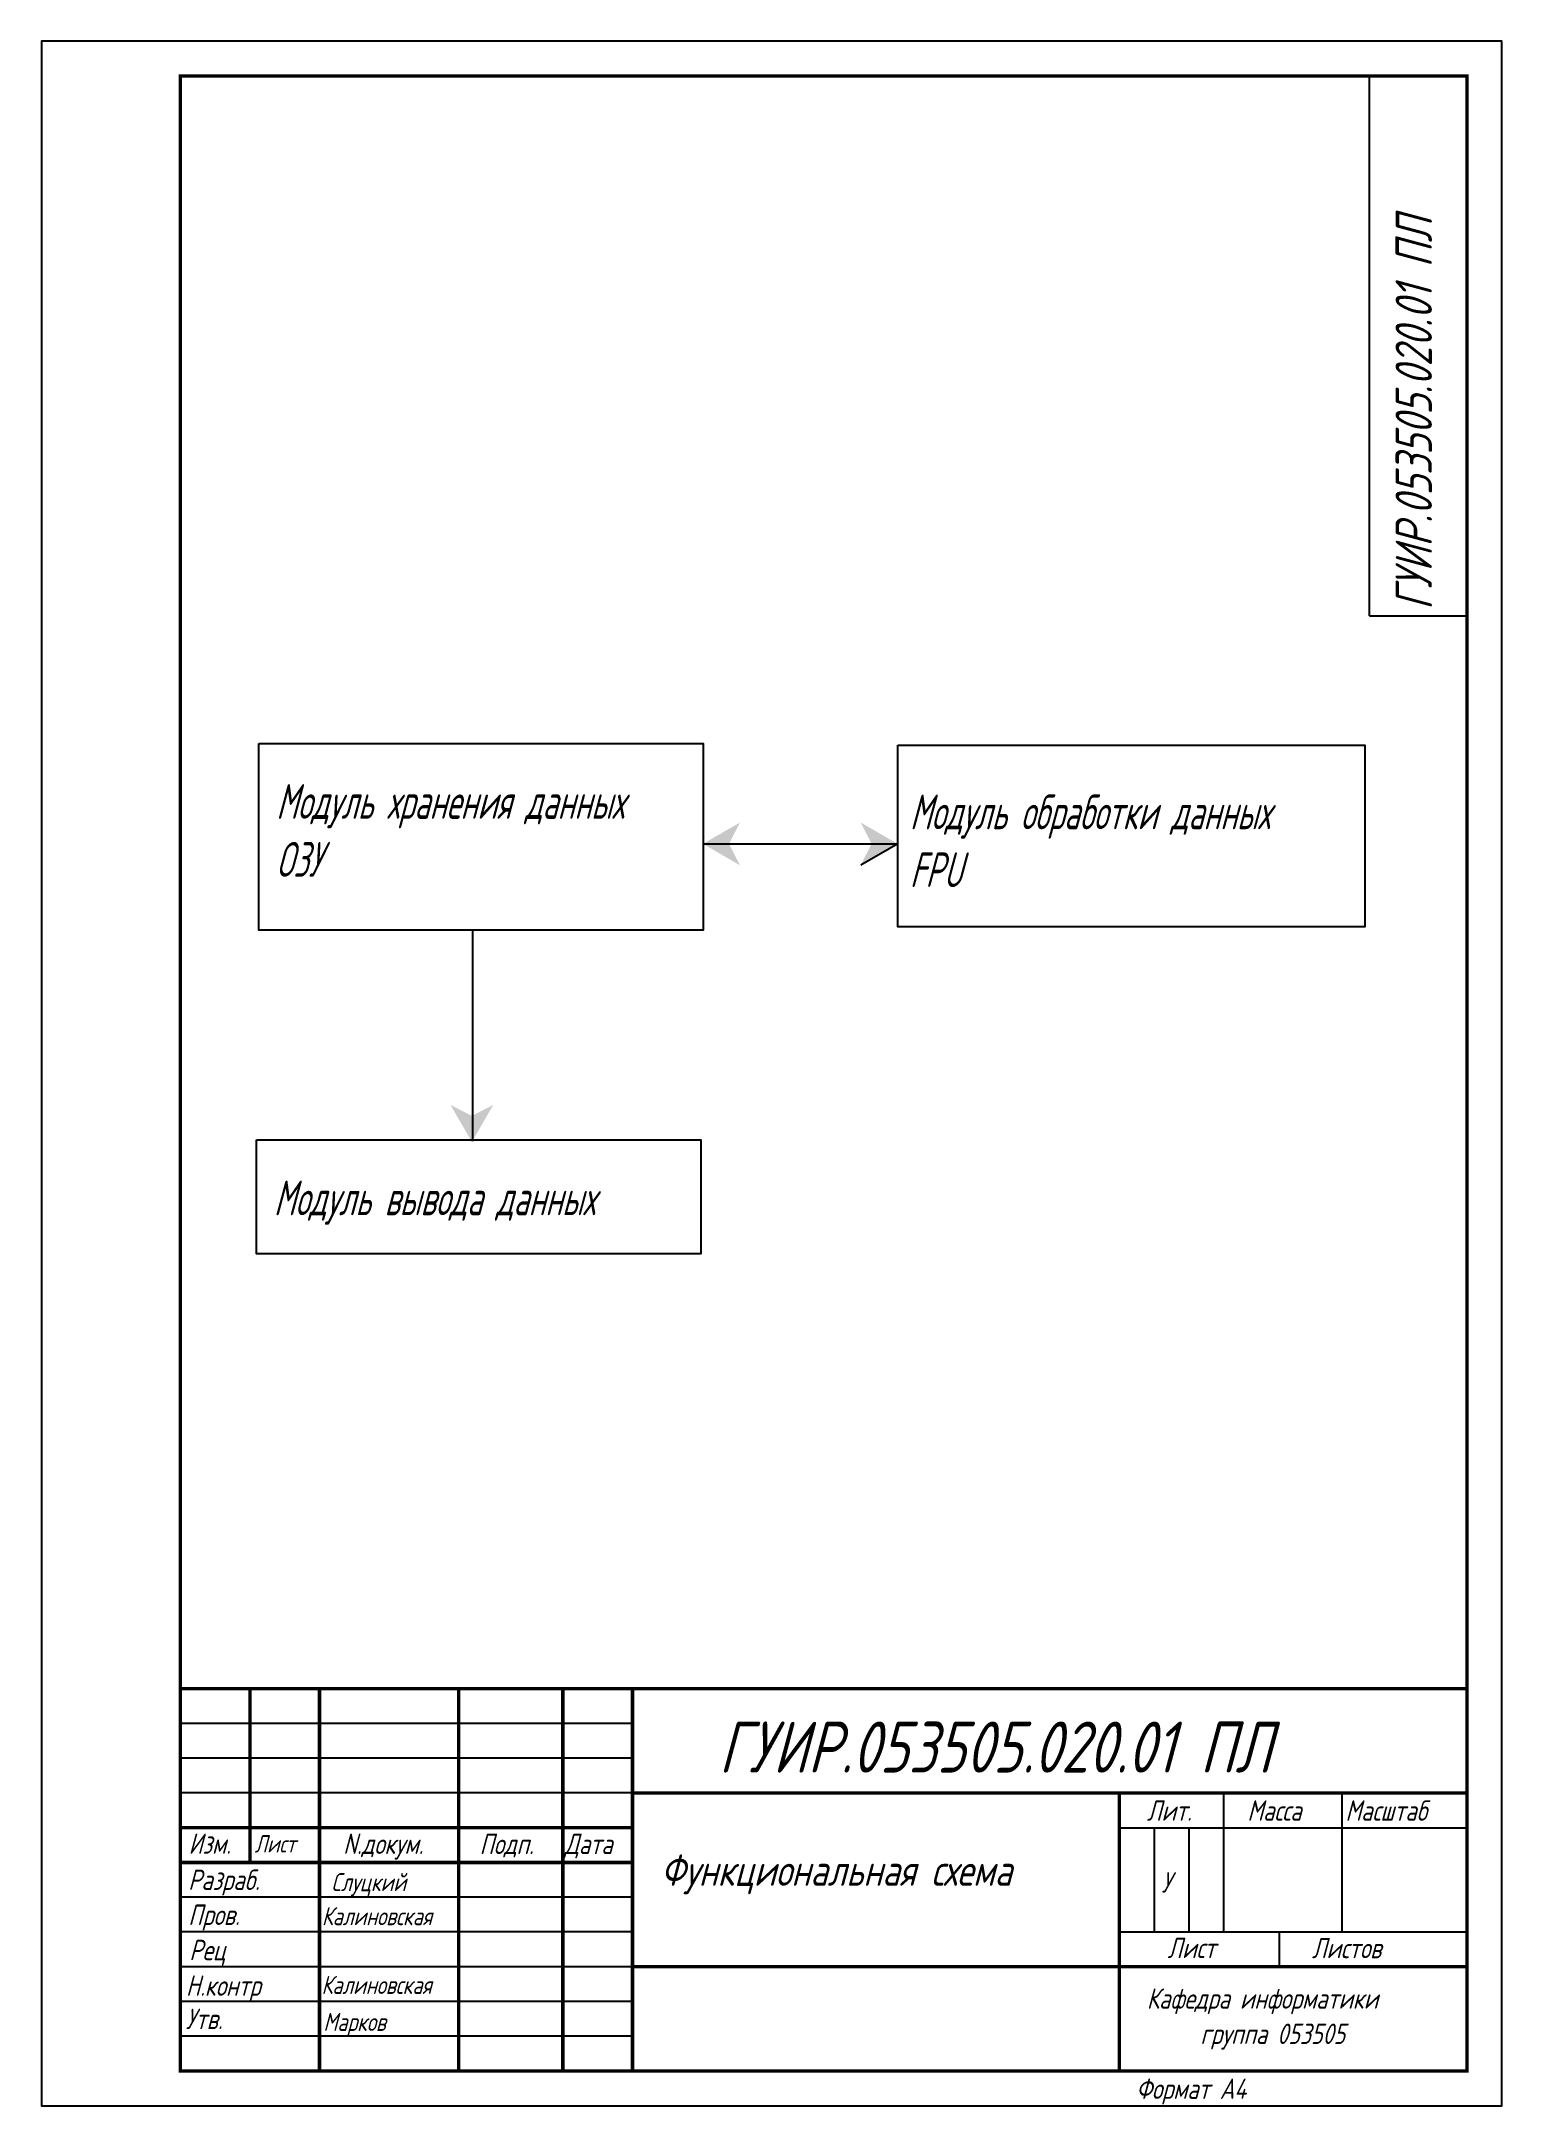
# Model space of a CAD drawing. Header units: millimetres. Extents: x -394 to 323, y 980 to 1397.
# Drawn here: x 113.1 to 323.1, y 1099.5 to 1396.5 of the extents above; entities outside this region: 1.
import ezdxf

# ---------------------------------------------------------------- set-up
doc = ezdxf.new("R2010")
doc.units = ezdxf.units.MM
doc.layers.add('Sensor', color=7, linetype='Continuous')
for name, color, linetype, lineweight in [('Линии', 7, 'Continuous', 20), ('Размер', 3, 'Continuous', 20), ('Текст', 7, 'Continuous', 25)]:
    doc.layers.add(name, color=color, linetype=linetype, lineweight=lineweight)
doc.styles.add('Размерный', font='romans.shx', dxfattribs={"width": 0.6, "oblique": 15, "height": 300})
doc.styles.add('стиль1', font='romans.shx', dxfattribs={"width": 0.75, "oblique": 15, "height": 3.5})

msp = doc.modelspace()

# ---------------------------------------------------------------- hatches: boundary and pattern name
at = {"layer": 'Размер', "linetype": 'ByBlock', "lineweight": 25, "ltscale": 8}
h = msp.add_hatch(color=7, dxfattribs=at)
h.dxf.hatch_style = 1
h.paths.add_polyline_path([(212.01, 1281.05), (213.59, 1277.97), (208.27, 1281.05)])
h.paths.add_polyline_path([(213.59, 1284.12), (212.01, 1281.05), (208.27, 1281.05)])
h = msp.add_hatch(color=7, dxfattribs=at)
h.dxf.hatch_style = 1
h.paths.add_polyline_path([(232.52, 1281.05), (230.95, 1277.98), (236.27, 1281.05)])
h.paths.add_polyline_path([(230.95, 1284.13), (232.52, 1281.05), (236.27, 1281.05)])
h = msp.add_hatch(color=7, dxfattribs=at)
h.dxf.hatch_style = 1
h.paths.add_polyline_path([(175.04, 1241.92), (171.97, 1243.49), (175.04, 1238.17)])
h.paths.add_polyline_path([(178.11, 1243.49), (175.04, 1241.92), (175.04, 1238.17)])

# ---------------------------------------------------------------- linework, layer by layer
for p, q in [((208.28, 1281.06), (236.29, 1281.06)), ((175.12, 1268.61), (175.12, 1238.3)), ((198.13, 1154.51), (133.13, 1154.51)), ((198.13, 1149.51), (133.13, 1149.51)), ((198.13, 1144.51), (133.13, 1144.51)), ((283.13, 1144.51), (283.13, 1139.51)), ((300.13, 1144.51), (300.13, 1139.51)), ((268.13, 1139.51), (318.13, 1139.51)), ((273.13, 1139.51), (273.13, 1124.51)), ((278.13, 1139.51), (278.13, 1124.51)), ((283.13, 1139.51), (283.13, 1124.51)), ((300.13, 1139.51), (300.13, 1124.51)), ((198.13, 1129.51), (133.13, 1129.51)), ((198.13, 1124.51), (133.13, 1124.51)), ((268.13, 1124.51), (318.13, 1124.51)), ((291.13, 1124.51), (291.13, 1119.51)), ((198.13, 1119.51), (133.13, 1119.51)), ((198.13, 1114.51), (133.13, 1114.51)), ((198.13, 1109.51), (133.13, 1109.51))]:
    msp.add_line(p, q)
for points in [[(144.41, 1295.51), (208.28, 1295.51), (208.28, 1268.63), (144.41, 1268.63)], [(236.27, 1295.27), (303.45, 1295.27), (303.45, 1269.13), (236.27, 1269.13)], [(144.08, 1238.48), (207.95, 1238.48), (207.95, 1222.07), (144.08, 1222.07)], [(-394.34, 993.94), (-345.33, 993.94), (-345.35, 979.96), (-394.37, 979.96)]]:
    msp.add_lwpolyline(points, close=True)
at = {"const_width": 0.5}
for points in [[(318.13, 1159.51), (133.13, 1159.51), (133.13, 1104.51)], [(143.13, 1159.51), (143.13, 1134.51)], [(153.13, 1159.51), (153.13, 1104.51)], [(173.13, 1104.51), (173.13, 1159.51)], [(188.13, 1159.51), (188.13, 1104.51)], [(198.13, 1104.51), (198.13, 1159.51)], [(318.13, 1144.51), (198.13, 1144.51)], [(268.13, 1104.51), (268.13, 1144.51)], [(198.13, 1139.51), (133.13, 1139.51)], [(198.13, 1134.51), (133.13, 1134.51)], [(318.13, 1119.51), (198.13, 1119.51)]]:
    msp.add_lwpolyline(points, dxfattribs=at)
at = {"layer": 'Sensor'}
for q in [(304.13, 1391.51), (318.13, 1313.87)]:
    msp.add_line((304.13, 1313.87), q, dxfattribs=at)
at = {"layer": 'Линии'}
msp.add_line((133.13, 1376.51), (133.13, 1368.51), dxfattribs=at)
at = {"layer": 'Размер', "color": 7, "linetype": 'ByBlock', "lineweight": 25, "ltscale": 8}
msp.add_line((236.27, 1281.05), (230.95, 1277.98), dxfattribs=at)
at = {"layer": 'Текст'}
msp.add_lwpolyline([(113.13, 1389.51), (113.13, 1099.51), (323.13, 1099.51), (323.13, 1396.51), (113.13, 1396.51)], close=True, dxfattribs=at)
at = {"layer": 'Текст', "const_width": 0.5}
msp.add_lwpolyline([(133.13, 1104.51), (133.13, 1391.51), (318.13, 1391.51), (318.13, 1104.51)], close=True, dxfattribs=at)

# ---------------------------------------------------------------- texts
at = {"layer": 'Sensor', "style": 'стиль1', "oblique": 15, "width": 0.75}
msp.add_text('ГУИР.053505.020.01 ПЛ ', height=5.2255, rotation=90, dxfattribs=at).set_placement((313.09, 1314.69))
at = {"layer": 'Размер', "color": 7, "linetype": 'ByBlock', "lineweight": 35, "ltscale": 8, "char_height": 5, "attachment_point": 1, "style": 'Размерный'}
for s, insert in [('{\\Fromans|c204;Модуль хранения данных^JОЗУ}', (146.9, 1289.65)), ('{\\Fromans|c204;Модуль обработки данных^J}FPU', (238.02, 1288.15)), ('{\\Fromans|c204;Модуль вывода данных}', (146.56, 1232.62))]:
    msp.add_mtext(s, dxfattribs=dict(at, insert=insert))
at = {"layer": 'Текст', "style": 'стиль1', "oblique": 15, "width": 0.75}
for s, height, p in [('ГУИР.053505.020.01 ПЛ ', 7.3365, (210.54, 1147.44)), ('Масштаб', 2.935, (300.65, 1140.51)), ('Лит.', 2.935, (272.11, 1140.51)), ('Масса', 2.935, (286.55, 1140.51)), ('Изм.', 2.935, (134.3, 1135.76)), ('Лист', 2.5, (143.81, 1135.94)), ('N.докум.', 2.935, (156.53, 1135.73)), ('Подп.', 2.935, (176.15, 1135.71)), ('Дата', 2.935, (188.35, 1135.71)), ('Функциональная схема', 4.5, (202.18, 1131.15)), ('Разраб.', 2.935, (134.25, 1130.55)), ('У', 2.93, (274.21, 1130.17)), ('Пров.', 2.935, (134.26, 1125.51)), ('Рец', 2.935, (134.41, 1120.45)), ('Лист ', 2.935, (275.07, 1120.75)), ('Листов', 2.935, (295.84, 1120.73)), ('Н.контр', 2.935, (133.93, 1115.33)), ('Утв.', 2.935, (133.9, 1110.53)), ('Формат А4', 2.935, (270.55, 1100.49))]:
    msp.add_text(s, height=height, dxfattribs=at).set_placement(p)
at = {"layer": 'Текст', "color": 7, "style": 'стиль1', "oblique": 15, "width": 0.75}
for s, height, p in [('Слуцкий', 2.6, (154.84, 1130.38)), ('Калиновская', 2.6, (153.47, 1125.48)), ('Калиновская', 2.6, (153.42, 1115.59)), ('Кафедра информатики', 2.9346, (272.09, 1113.47)), ('Марков', 2.6, (153.69, 1110.27)), ('группа 053505', 2.9346, (279.8, 1108.39))]:
    msp.add_text(s, height=height, dxfattribs=at).set_placement(p)

doc.saveas('drawing.dxf')
